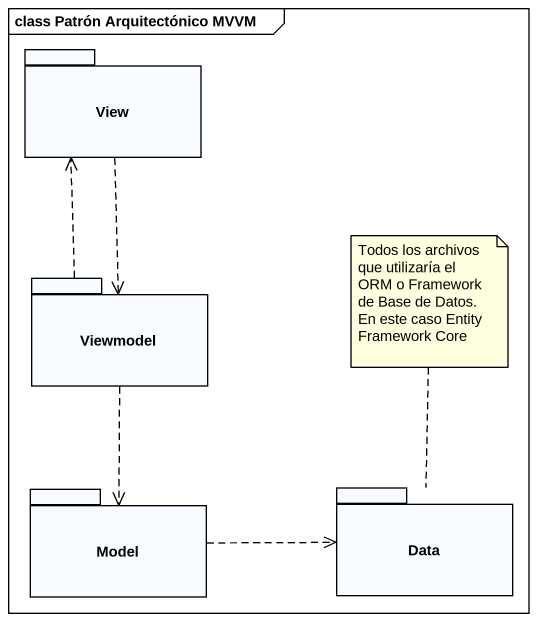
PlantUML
@startuml
mainframe class Patrón Arquitectónico MVVM
package View {
}
package Viewmodel {
}
package Model {
}
package Data {
}
View ..> Viewmodel
Viewmodel .up.> View
Viewmodel ..> Model
Model .right.> Data
note top of Data : Todos los archivos que utilizaría el ORM o Framework de Base de Datos. En este caso Entity Framework Core
@enduml
